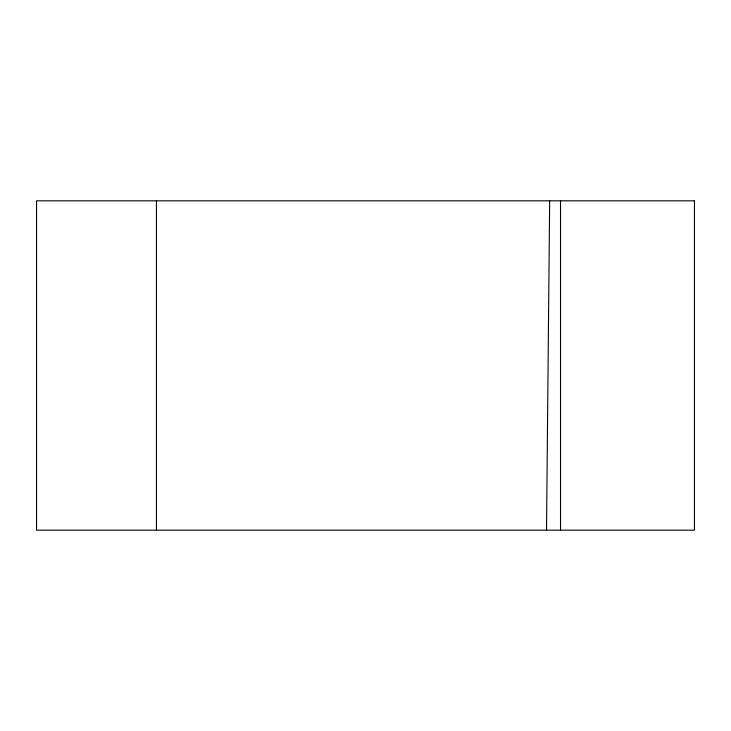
<?xml version="1.0" encoding="UTF-8"?>
<svg xmlns="http://www.w3.org/2000/svg" width="731" height="731" viewBox="0 0 731 731"><rect width="100%" height="100%" fill="white"/><g stroke="black" fill="none" stroke-linecap="round" stroke-linejoin="round"><path stroke-width="1.1" d="M546.514 530.176L549.666 200.824M560.531 200.824L560.531 530.176M156.452 200.824L156.452 530.176M694.45 200.824L36.55 200.824L36.55 530.176L694.45 530.176L694.45 200.824"/></g></svg>
